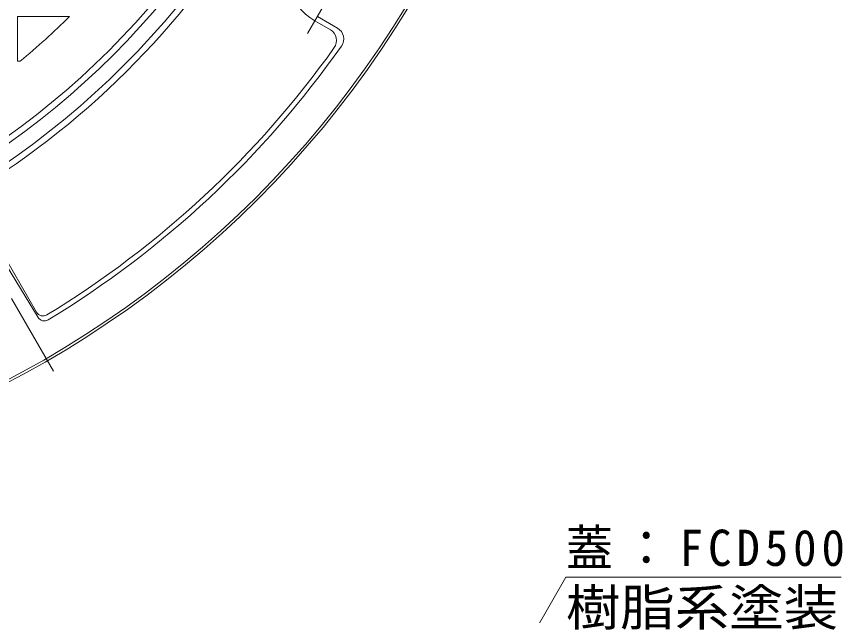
# Model space of a CAD drawing. Units: millimetres, scale not verified. Extents: x -778 to 950, y -675 to 686.
# Drawn here: x -165.5 to 168.2, y -217.1 to 25 of the extents above; entities that cross this region are included whole.
import ezdxf
from ezdxf.enums import TextEntityAlignment as Align

# ---------------------------------------------------------------- set-up
doc = ezdxf.new("R2010")
doc.units = ezdxf.units.MM
doc.header["$LTSCALE"] = 5
doc.linetypes.add('CHAIN2', pattern=[12, 9, -1, 1, -1])
for name, color, linetype, lineweight in [('E-1', 2, 'Continuous', 9), ('E-2', 3, 'Continuous', 9), ('E-4', 7, 'Continuous', 9), ('E-5', 7, 'Continuous', 9)]:
    doc.layers.add(name, color=color, linetype=linetype, lineweight=lineweight)
doc.styles.add('ＭＳ ゴシック', font='')
doc.styles.get('ＭＳ ゴシック').set_extended_font_data('MS Gothic')

msp = doc.modelspace()

# ---------------------------------------------------------------- linework, layer by layer
at = {"layer": 'E-1'}
for p, q in [((-43.957, 25.036), (-35.79, 20.321)), ((-44.957, 23.304), (-38.69, 19.686)), ((-186.341, -48.306), (-156.788, -96.567)), ((-184.142, -48.195), (-157.402, -94.509))]:
    msp.add_line(p, q, dxfattribs=at)
for radius in [410, 409, 333.5, 327.5]:
    msp.add_circle((-358.046, 241.017), radius, dxfattribs=at)
for centre, radius, start, end in [((-358.046, 241.017), 336, 301.27334, 358.72666), ((-33.457, 43.223), 23, 150, 240), ((-38.29, 15.991), 5, 324.86435, 60), ((-41.19, 15.356), 5, 324.54202, 60), ((-358.046, 241.017), 394, 301.31895, 324.54202), ((-358.046, 241.017), 396, 301.23961, 324.86435), ((-154.804, -93.009), 3, 210, 301.31895), ((-154.229, -95), 3, 211.48217, 301.23961)]:
    msp.add_arc(centre, radius, start, end, dxfattribs=at)
at = {"layer": 'E-2'}
for p, q in [((-165.046, 7.017), (-165.046, 25.017)), ((-165.046, 25.017), (-144.13, 25.017)), ((-165.046, 7.017), (-163.984, 7.017))]:
    msp.add_line(p, q, dxfattribs=at)
msp.add_circle((-358.046, 241.017), 325, dxfattribs=at)
msp.add_arc((-358.046, 241.017), 304, 309.66974, 314.72229, dxfattribs=at)
at = {"layer": 'E-4'}
for p, q in [((-33.046, -356.573), (56.447, -201.566)), ((56.447, -201.566), (167.697, -201.566))]:
    msp.add_line(p, q, dxfattribs=at)
at = {"layer": 'E-5', "linetype": 'CHAIN2'}
for p, q in [((-10.084, 83.705), (-47.911, 18.187)), ((-197.528, -37.009), (-150.625, -118.247))]:
    msp.add_line(p, q, dxfattribs=at)

# ---------------------------------------------------------------- texts
at = {"layer": 'E-4', "color": 2, "style": 'ＭＳ ゴシック', "width": 1.1}
msp.add_text('樹脂系塗装', height=14.66, dxfattribs=at).set_placement((56.447, -225.566), align=Align.BOTTOM_LEFT)
at = {"layer": 'E-4', "color": 2, "insert": (56.447, -197.903), "char_height": 14.66, "attachment_point": 7, "style": 'ＭＳ ゴシック'}
msp.add_mtext('\\T1.21;\\W0.95;蓋：FCD500', dxfattribs=at)

doc.saveas('drawing.dxf')
